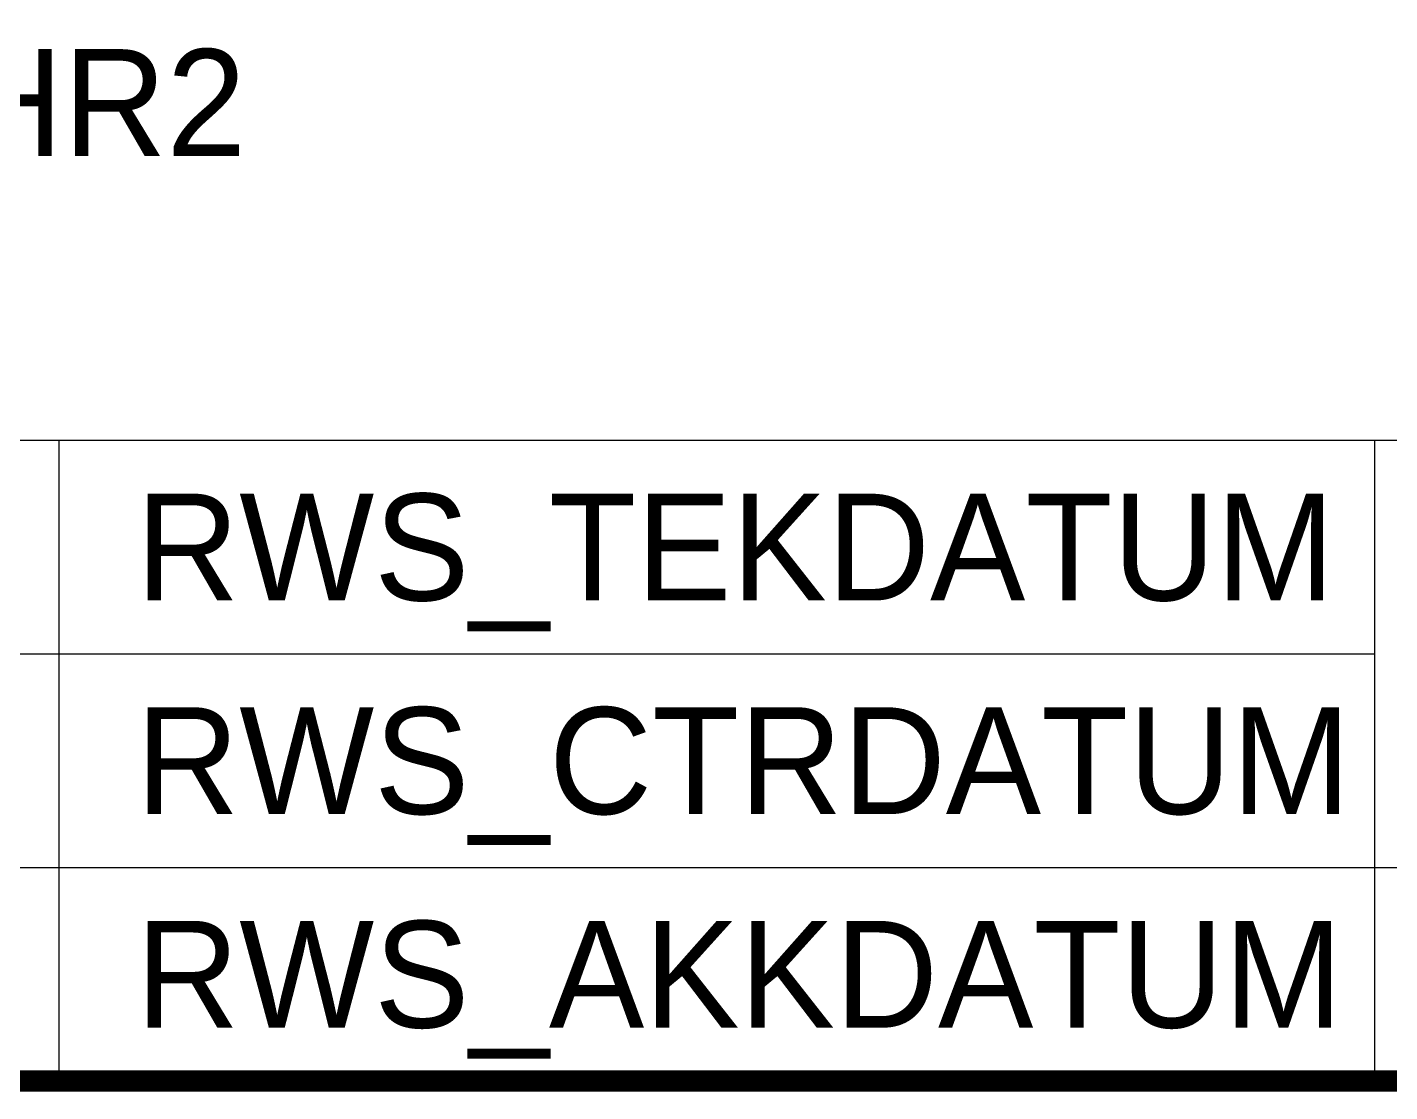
# Model space of a CAD drawing. Extents: x -180 to 14, y -9 to 47.
# Drawn here: x -131.53 to -99.65, y -0.25 to 24.67 of the extents above; entities that cross this region are included whole.
import ezdxf

# ---------------------------------------------------------------- set-up
doc = ezdxf.new("R2010")
doc.units = 0
doc.header["$MEASUREMENT"] = 0
doc.layers.add('TO-XX-STEMPEL', color=7, linetype='CONTINUOUS')
doc.layers.add('TO-XX-T25_1', color=7, linetype='CONTINUOUS')
doc.styles.add('RTW_ISO', font='iso-rtw.shx')

msp = doc.modelspace()

# ---------------------------------------------------------------- linework, layer by layer
at = {"layer": 'TO-XX-STEMPEL'}
for p, q in [((-180, 15), (-37.5, 15)), ((-130.783, 0), (-130.783, 15)), ((-100, 0), (-100, 15)), ((-180, 10), (-100, 10)), ((-180, 5), (0, 5))]:
    msp.add_line(p, q, dxfattribs=at)
at = {"layer": 'TO-XX-STEMPEL', "const_width": 0.5}
msp.add_lwpolyline([(0, 0), (0, 47), (-180, 47), (-180, 0), (0, 0)], dxfattribs=at)

# ---------------------------------------------------------------- texts
at = {"layer": 'TO-XX-T25_1', "style": 'RTW_ISO', "flags": 8}
for tag, p in [('RWS_OMSCHR2', (-152.784, 21.656)), ('RWS_TEKDATUM', (-128.981, 11.25)), ('RWS_CTRDATUM', (-128.981, 6.25)), ('RWS_AKKDATUM', (-128.981, 1.25))]:
    msp.add_attdef(tag, p, '', height=2.5, dxfattribs=at)

doc.saveas('drawing.dxf')
